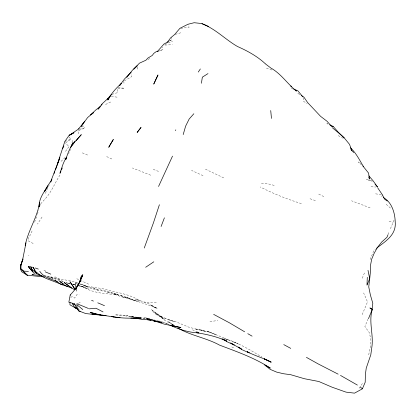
<?xml version="1.0" encoding="UTF-8"?>
<svg xmlns="http://www.w3.org/2000/svg" width="416" height="416" viewBox="0 0 416 416"><rect width="100%" height="100%" fill="white"/><g stroke="black" fill="none" stroke-linecap="round" stroke-linejoin="round"><path stroke-width="0.31" stroke-dasharray="2.08 1.56" d="M72.015 142.423L72.368 140.093M303.846 97.755L303.28 101.197L307.143 103.501M111.925 94.385L117.775 92.57L117.172 88.577L124.493 88.197L117.567 87.698M368.67 354.864L370.167 348.161L371.025 341.021L369.486 332.883L364.874 326.529L367.973 319.228M40.035 205.384L40.347 204.214M76.601 289.323L76.248 291.169L75.514 290.118M37.372 214.302L38.594 210.657M70.481 149.224L68.619 154.029M382.408 194.823L381.82 196.508L382.746 197.382M34.637 222.186L36.546 216.731M45.5 193.419L47.497 188.162M362.185 314.647L367.51 301.902L363.646 292.942M387.982 234.572L389.116 231.863M362.242 278.252L364.796 272.178M390.442 228.691L394.098 220.017M32.063 230.979L30.586 234.484L28.356 238.056L27.924 240.656L33.176 243.516M370.131 259.47L373.75 250.874L375.57 249.127M76.128 290.378L76.627 289.198M48.334 186.488L49.254 184.855M42.042 217.043L37.487 224.073M59.951 175.042C54.668 183.238 51.293 192.733 44.351 199.768L40.742 203.778M28.668 255.674L28.943 255.226M359.2 388.237L363.22 382.257M65.51 151.377L69.155 146.411L65.166 143.182M65.213 157.43L61.006 161.398M65.702 142.813L71.027 139.126L68.344 136.38M70.741 297.497L72.051 296.592L74.672 298.106L76.804 294.668L79.082 294.913M169.551 41.023L171.688 39.723L171.501 37.196M78.468 303.3L81.229 301.668M81.827 127.083L83.476 126.11L82.852 124.108M124.384 80.813L131.643 76.679L131.082 73.913M169.484 40.96L171.688 39.723M147.94 59.504L150.67 58.094M105.55 104.489L111.717 101.478M164.84 44.372L172.557 41.127M64.834 141.466L71.027 139.126M157.778 51.501L162.911 49.598L162.536 47.096M159.832 50.549L162.911 49.598M175.224 34.377L180.825 32.765M79.394 129.303L85.036 127.759L77.828 130.952L78.593 133.905M209.945 321.604L217.792 320.533M180.669 28.298L189.119 27.269L188.23 24.856M164.934 45.037L172.442 44.715M156.328 302.734L149.224 302.739L143.858 301.959M107.276 292.599L111.753 292.776M261.42 183.607L268.221 183.882L274.352 185.427M371.015 186.794L375.778 187.018M128.404 316.347L138.575 317.32M133.827 317.221L130.811 316.711L136.547 317.195M130.811 316.711L132.673 316.867M111.358 96.444L117.983 97.256M139.714 317.434L140.686 317.564M125.45 315.619L121.17 315.037L115.066 314.844L125.388 315.89M375.591 193.84L381.165 194.646M72.842 284.492L74.61 284.794M73.024 284.544L74.901 284.872M139.594 317.429L146.734 318.677M139.225 317.372L147.144 318.786M47.065 276.302L52.021 277.196C60.518 279.734 69.493 280.004 77.891 282.807M67.553 283.561L69.893 283.993M371.883 180.554L366.46 179.535L372.367 181.49M73.039 284.606L74.298 284.851L73.05 284.513M72.207 284.56L74.63 285.054M78.26 285.797L82.378 286.634L81.406 286.421L88.525 289.042L82.612 286.723C92.799 292.989 104.541 293.758 116.106 294.476L114.447 294.07L122.398 296.098L120.801 295.662C132.964 300.378 145.714 303.54 157.706 308.573L150.67 304.902L156.281 308.396L149.458 304.112L141.866 301.205L135.382 299.4L140.27 301.002C129.137 293.639 115.674 292.578 103.199 288.808C95.311 287.305 87.324 286.868 79.773 283.91M153.8 319.914L155.662 320.304M156.281 320.434L158.137 320.819M158.756 320.949L160.67 321.35M129.121 316.118L134.472 317.231M153.182 319.784L144.326 317.543L151.627 319.488L150.483 319.181M47.918 276.999L53.768 278.491L49.847 277.404L64.064 281.939M44.018 275.21L52.12 277.212L64.319 281.809M152.76 319.758L145.902 317.954L149.906 319.025M77.407 285.314L84.49 287.206L78.707 285.584M77.381 283.27L76.19 282.948L77.381 283.338M69.93 283.665L66.092 282.521M389.064 221.276L393.094 222.373M169.01 319.94L174.6 321.703L161.772 316.914L169.01 319.94L175.968 321.838L189.166 327.319L203.393 330.777L194.995 329.134L202.561 330.049L209.602 332.14L216.382 334.854L208.634 331.791L201.115 330.6L209.602 332.14L208.634 331.791L223.179 337.589L229.752 340.891L223.834 338.291L230.859 340.6L238.155 343.876L232.206 341.38C242.705 345.358 252.429 351.239 261.96 357.115M301.392 203.622C287.269 199.191 273.395 193.762 260.255 186.935M65.811 282.5L70.465 283.998M79.763 284.112L92.482 288.917L107.718 292.042L121.909 296.93L126.547 297.934L123.349 297.055L137.795 301.496L125.549 296.946L113.797 293.55L117.634 294.59L111.55 292.23L96.632 289.037L84.349 285.62L87.448 286.744L80.376 283.707M50.96 278.663L49.426 278.127L51.246 278.808M310.003 198.744L316.04 200.845M161.247 321.558L169.348 324.542M266.448 68.084L271.934 70.044M370.084 207.834L351.536 200.788M150.712 175.204L132.402 167.97M153.202 169.333L158.688 171.475M134.467 300.508L127.01 297.601L128.476 298.184M162.5 322.171L167.071 323.965M166.696 323.606L169.094 324.553M82.285 152.864L87.625 155.064M155.678 314.408L162.474 317.205L157.472 314.631L152.797 311.646L164.434 319.483L159.796 316.295L165.324 320.746L174.273 325.489M203.034 175.682L191.48 170.388M192.405 329.831L197.558 332.01M231.728 346.934L234.166 348.005M328.021 124.067L326.872 123.542L328.448 124.587M76.804 278.751L79.664 280.062M80.236 280.327L88.618 284.149M106.652 156.593L112.273 159.177M43.93 270.26L46.259 271.346M172.552 324.62L174.252 325.421M318.698 194.074L324.662 197.028M205.405 169.187L224.484 178.22M338.218 135.647L343.788 138.585M93.278 287.732L98.696 290.872M291.346 88.005L293.374 89.248M299.556 94.448L297.913 93.423L299.4 94.458M54.902 276.754L60.159 280.072M173.68 325.146L167.96 321.298L174.642 325.993M156.603 313.586L162.276 317.418L151.117 309.41L156.603 313.586L155.459 312.723M386.168 204.261L391.383 208.915M361.561 164.798L358.431 161.954L360.724 164.091M77.917 308.048L79.976 310.456M137.41 67.116L137.93 69.602M123.828 81.13L124.03 83.954"/><path stroke-width="0.62" d="M28.428 271.357L24.024 271.18L20.8 268.887L27.258 275.2L20.8 268.887L20.862 265.335L22.974 259.017L20.878 264.774L20.8 268.887A16.832 5.959 -64.2 0 0 21.918 271.908L27.258 275.2L44.413 276.973M20.878 264.774L20.862 265.335L22.74 259.189L25.974 242.866M79.742 282.464L81.5 275.673L79.617 282.365L76.112 288.491L79.758 281.684L82.815 274.643C80.226 282.277 75.915 289.182 70.236 294.908L68.838 302.214L70.008 302.531L69.93 304.808L76.383 308.459L75.275 307.05M367.016 284.523L367.292 277.316M39.042 206.913C38.797 198.843 43.784 192.41 47.85 185.931L44.455 191.792L47.44 186.228L50.981 180.934L59.857 157.716L55.432 169.983M39.156 206.861L39.302 205.582M39.447 204.308L39.66 202.394C37.362 217.547 28.007 230.495 25.199 245.565M369.548 279.952L368.748 286.884L370.354 294.871L372.804 303.264L372.091 309.494L372.341 309.239L369.892 307.923L371.654 309.182M201.427 83.257L202.337 77.189L208 73.596M183.201 134.571L185.624 126.142L189.166 119.028L193.851 113.734M57.21 164.72L64.834 141.466L69.17 135.247L73.585 132.933M77.787 285.735L78.577 283.348L77.761 285.688M144.264 248.019L153.416 222.903L159.396 204.729M71.547 146.245L72.613 143.265L71.583 146.089M161.096 226.496L164.403 217.818M60.991 170.934L59.951 173.316C61.937 167.898 63.076 161.975 66.716 157.336L65.681 159.463L68.406 152.043L71.11 146.193L75.332 141.008L72.826 144.596M50.794 182.13L51.901 179.234M54.127 173.451L54.792 171.725M71.926 145.475L73.07 142.615L70.678 147.675M368.467 318.692L372.341 309.239C368.368 321.922 373.875 334.807 371.779 347.677L370.786 354.843L366.236 368.15L365.383 374.499L365.201 382.221L362.393 388.809L354.531 393.146L346.029 392.127L332.202 387.244L318.828 381.498L304.366 378.711L290.638 374.681L283.618 373.76L276.671 372.112L270.213 369.382L264.54 364.92L270.327 368.113C254.639 357.843 236.995 351.744 219.58 345.129C206.3 337.818 190.871 335.691 177.809 327.959M366.99 285.126L369.678 278.668L368.004 270.332M387.941 234.894L386.927 237.312L381.69 242.039L377.494 247.395L374.228 253.157L371.66 259.225L370.417 265.876L370.287 273.026L369.741 278.434L369.299 279.474M79.758 281.684L82.503 275.324M61.511 169.749L62.291 167.965M172.515 156.125L158.558 186.451M62.624 148.647L63.898 145.917M65.598 159.666L66.716 157.336M65.681 159.463L66.794 157.149M101.499 105.222L102.05 104.073M175.432 130.624L175.807 129.854M126.719 77.402L132.512 70.122L137.145 65.874L133.817 69.066L139.454 63.159L145.891 60.237L147.992 58.001L152.188 55.505L153.873 53.316L156.14 51.693L157.986 51.121M84.692 121.144L81.167 126.433L87.625 117.541L93.2 112.897M198.281 72.046L200.351 68.947M167.414 42.328L170.57 37.898L174.6 34.559L179.92 28.309L188.006 24.253L194.168 22.719L201.848 23.546L208.499 26.447M83.736 122.6L78.546 128.924M121.124 83.767L119.574 85.623L124.498 78.983L131.186 72.155M157.212 51.714L163.972 44.06L168.381 41.579M107.312 99.076L111.342 94.567L107.812 100.038C111.223 93.522 116.085 88.176 121.462 83.304M100.022 107.073L98.015 109.2L102.461 103.537L108.139 98.27M376.485 248.3C385.424 241.228 396.588 235.102 395.2 221.645C394.935 212.675 391.711 202.093 383.396 197.548M93.626 112.585L90.615 114.93L95.758 109.99L100.23 106.558M145.668 267.275L153.816 261.799M79.082 128.695L69.493 135.21L74.058 132.725M353.777 152.526L351.801 150.556L349.518 144.347L344.162 137.8L338.291 132.205L333.206 126.438L332.129 127.02L327.023 121.254L320.601 116.355L307.627 102.56L303.945 97.183L301.205 95.472M125.996 315.973L127.811 315.65M89.294 308.838L96.013 308.235L103.028 311.912M133.947 317.964L139.636 317.829C130.348 318.49 120.999 318.266 111.826 316.612L120.052 317.782M33.212 274.633L32.011 274.659L41.933 275.668M130.785 318.037L141.232 318.521L136.136 318.022M198.832 332.899C188.713 332.608 179.031 329.311 169.91 325.125M198.396 332.826L196.461 332.67C206.861 334.36 217.22 336.674 226.819 341.151L223.085 339.212M103.095 315.422L85.743 313.57L78.624 310.851L74.214 303.716L70.008 302.531M104.312 315.526L106.132 315.676M148.554 319.67L151.07 319.909L142.657 319.498L134.768 318.048M113.88 316.919L97.677 314.522L90.1 312.328L99.783 314.803L91.749 313.836L101.104 314.959M102.352 315.12L103.594 315.276M147.181 319.696L161.892 322.416L154.783 320.897M57.351 281.648C51.09 279.001 43.878 277.534 39.749 271.326M28.257 266.349L30.857 266.937L32.776 271.794L28.226 266.531L34.429 273.738M31.564 267.041L33.353 267.457L36.473 273.655L42.063 275.813M80.257 311.277L78.624 310.851L77.345 308.391L76.7 304.59L82.826 309.582M153.275 320.606L155.652 321.313L153.223 320.544M67.319 286.369L60.741 284.289L55.125 280.353M153.026 320.502L164.33 324.152L180.908 327.548L171.792 325.551M62.915 284.892L46.186 278.47L40.347 275.34L35.095 271.123L33.353 267.457M35.256 267.987L38.34 269.095M91.577 300.373L93.408 301.08M247.25 351.702C254.857 355.852 263.458 357.963 271.102 362.128L264.545 359.008L271.102 362.128M171.314 325.432L174.496 326.69L171.636 325.494M76.892 303.675L88.556 308.521M45.36 271.908L50.794 274.139M201.994 23.748C215.342 28.694 225.285 39.484 237.489 46.509C247.484 50.913 257.192 56.228 265.174 63.622M97.765 302.812L104.484 305.677M293.712 89.024L297.851 90.808L302.879 96.866M249.366 352.976L241.998 349.684L238.456 347.027M329.753 124.857L333.206 126.438M338.146 374.166L317.99 363.818L306.41 357.349M340.496 375.414L357.391 385.081M283.764 344.609L290.758 348.379M213.642 314.376L229.403 322.795L244.655 331.807M74.838 289.827L71.703 288.085L64.272 282.589L71.703 288.085L65.239 285.62L59.691 281.393L63.253 283.712M247.785 333.668L252.096 336.159M222.03 338.738L227.427 341.916L234.239 345.046L230.594 342.852M247.229 351.681L248.815 352.633M295.396 90.485L296.41 91.104C287.82 84.178 281.7 74.688 272.298 68.874M232.232 343.897L241.467 349.102L239.959 348.02M73.424 304.694L72.316 303.285L74.511 307.232L76.383 308.459M74.511 307.232L78.182 309.67M387.244 201.032L384.597 199.139L382.408 194.823L377.749 187.897M264.451 358.821L264.987 359.211M265.366 63.846L271.96 68.869M332.519 127.878L338.078 132.496M360.282 386.984L362.393 388.809M338.712 133.042L344.141 137.821M362.903 166.02L368.592 173.113L369.398 179.078L368.841 177.325M30.857 266.937L31.538 268.98L36.473 273.655L35.095 271.123M350.47 147.81C356.148 153.046 359.58 160.118 363.48 166.66M368.935 175.958L373.09 180.783L377.567 187.096L375.055 184.148M74.214 303.716L75.447 305.162M75.145 289.593L69.956 281.793L75.187 289.39M350.818 149.022L351.801 150.556M31.538 268.98L32.776 271.794M70.236 294.908L70.304 295.225M290.95 85.925L291.148 86.965M270.722 110.542L271.466 118.42M75.473 282.641L76.04 288.699M157.945 75.062L153.79 84.006L157.945 75.062M109.606 145.683L108.727 147.326L113.344 139.443L109.606 145.683M138.46 130.686L137.15 132.496L141.05 127.39L138.46 130.686M81.219 134.737L75.993 140.722L81.219 134.737"/></g></svg>
